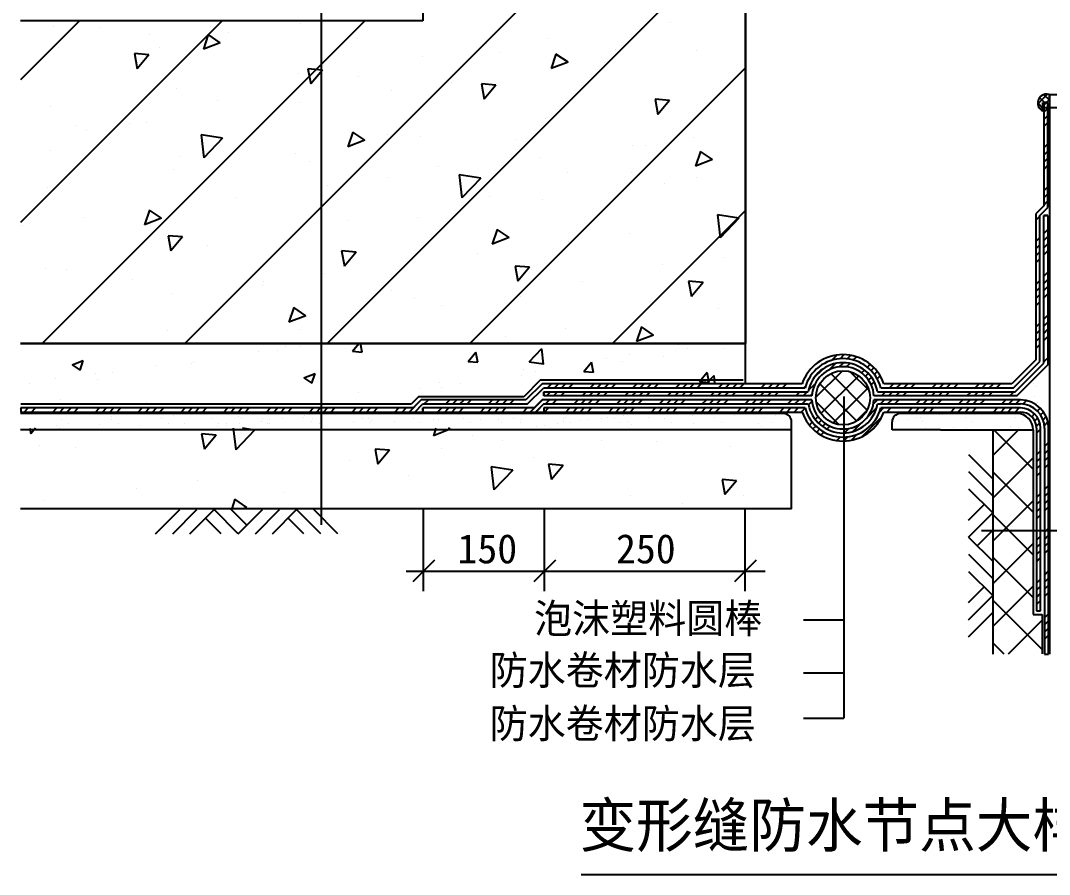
# Model space of a CAD drawing. Header units: metres. Extents: x -6662 to 47632, y 410 to 57999.
# Drawn here: x 6499 to 25636, y 30952 to 46827 of the extents above; entities that cross this region are included whole.
import ezdxf

# ---------------------------------------------------------------- set-up
doc = ezdxf.new("R2010")
doc.units = ezdxf.units.M
for name, color, linetype in [('DIM', 3, 'Continuous'), ('DRAW', 7, 'Continuous'), ('HATCH', 2, 'Continuous'), ('MEM', 4, 'Continuous'), ('PL', 1, 'Continuous'), ('TEXT', 4, 'Continuous')]:
    doc.layers.add(name, color=color, linetype=linetype)

# ---------------------------------------------------------------- blocks, each defined once
blk = doc.blocks.new('DIMTCK')
at = {"lineweight": 15}
blk.add_line((9.15, 0), (-8.19, 0), dxfattribs=at)
blk.add_lwpolyline([(-13.56, -13.4), (13.2, 13.33)])

msp = doc.modelspace()

# ---------------------------------------------------------------- linework, layer by layer
msp.add_line((16926.3, 30952.06), (31123.71, 30952.06))
at = {"layer": 'DRAW'}
for p, q in [((13980.37, 57677.72), (13980.37, 46824.07)), ((19980.37, 57677.72), (19980.37, 40824.07)), ((13980.37, 46824.07), (6499.31, 46824.07)), ((25633.83, 45449.57), (25635.37, 45213.05)), ((25635.37, 45453.15), (25635.37, 35048.79)), ((25635.37, 45453.15), (25980.37, 45453.15)), ((25508.94, 45306.62), (25508.94, 45145.47)), ((25508.94, 45213.05), (25979.9, 45213.05)), ((25530.37, 45302.79), (25529.76, 45142.87)), ((25605.37, 45302.79), (25530.37, 45302.79)), ((25605.37, 45213.05), (25605.37, 45302.79)), ((25635.37, 45213.05), (25605.37, 45213.05)), ((19980.37, 40824.07), (6499.31, 40824.07)), ((19980.37, 40074.07), (19980.37, 40824.07)), ((16166.37, 40140.01), (15860.27, 39830.34)), ((19938.77, 40140.01), (16166.37, 40140.01)), ((13898.62, 39830.34), (13763.61, 39695.48)), ((15860.27, 39830.34), (13898.62, 39830.34)), ((16230.37, 39849.07), (16230.37, 39924.07)), ((13763.61, 39695.48), (6501.66, 39695.48)), ((20689.79, 39519.07), (6499.31, 39519.07)), ((25035.37, 39519.07), (22860.19, 39519.07)), ((20839.79, 39219.07), (20839.79, 39369.07)), ((22710.19, 39219.07), (22710.19, 39369.07)), ((20839.79, 39219.07), (6499.31, 39219.07)), ((20839.79, 37749.07), (20839.79, 39219.07)), ((23610.37, 39218.33), (22710.19, 39219.07)), ((23610.37, 39218.33), (25335.37, 39218.33)), ((24585.37, 39218.33), (24585.37, 35048.79)), ((25335.37, 39218.33), (25335.37, 35787.38)), ((20839.79, 37749.07), (6499.31, 37749.07)), ((18589.79, 37749.07), (6942.21, 37749.07)), ((25335.37, 35787.38), (25500.81, 35787.38)), ((25500.81, 35787.38), (25500.81, 35053.16))]:
    msp.add_line(p, q, dxfattribs=at)
msp.add_circle((21795.51, 39812.71), 503.77, dxfattribs=at)
for centre, radius, start, end in [((25580.66, 45296.61), 161.94, 70.83, 251.68), ((20689.79, 39369.07), 150, 0, 90), ((22860.19, 39369.07), 150, 90, 180), ((25035.37, 39219.07), 300, 0, 90)]:
    msp.add_arc(centre, radius, start, end, dxfattribs=at)
at = {"layer": 'HATCH'}
for p, q in [((19980.37, 51251.16), (9553.29, 40824.07)), ((19980.37, 48599.51), (12204.94, 40824.07)), ((10249.99, 46824.07), (6499.31, 43073.4)), ((7598.34, 46824.07), (6499.31, 45725.05)), ((12901.64, 46824.07), (6901.64, 40824.07)), ((7118.02, 46718.25), (7118.02, 46718.25)), ((7959.45, 46697.57), (7959.45, 46697.57)), ((10029.96, 46707.78), (10029.96, 46707.78)), ((11712.61, 46774.03), (11712.61, 46774.03)), ((18594.21, 46788.03), (18594.21, 46788.03)), ((8903.43, 46559.47), (8903.43, 46559.47)), ((9990.75, 46565.3), (9899.5, 46293.37)), ((10214.59, 46414.35), (9990.75, 46565.33)), ((10361.65, 46596.08), (10361.65, 46596.08)), ((18039.55, 46686.92), (18039.55, 46686.92)), ((7199.13, 46335.09), (7199.13, 46335.09)), ((9088.27, 46323.55), (9088.27, 46323.55)), ((10214.59, 46414.35), (9899.5, 46293.4)), ((12763.85, 46494.58), (12763.85, 46494.58)), ((15166.05, 46393.08), (15166.05, 46393.08)), ((16321.23, 46499.94), (16321.23, 46499.94)), ((8886.58, 46189.16), (8617.61, 46212.7)), ((8617.61, 46212.67), (8669.64, 45930.6)), ((8886.58, 46189.16), (8669.64, 45930.62)), ((13983.99, 46162.55), (13983.99, 46162.55)), ((15415.22, 46236.45), (15415.22, 46236.45)), ((16457.83, 46204.9), (16366.59, 45932.97)), ((16681.67, 46053.95), (16457.83, 46204.93)), ((17568.25, 46291.58), (17568.25, 46291.58)), ((19065.21, 46278.29), (19065.21, 46278.29)), ((19970.45, 46190.09), (19970.45, 46190.09)), ((12114.25, 45906.78), (11845.28, 45930.31)), ((11845.28, 45930.28), (11897.31, 45648.21)), ((19980.37, 45947.86), (14856.59, 40824.07)), ((16681.67, 46053.95), (16366.59, 45933)), ((17360.92, 46053.92), (17360.92, 46053.92)), ((11673.53, 45845.7), (11673.53, 45845.7)), ((12114.25, 45906.78), (11897.31, 45648.24)), ((12790.88, 45785.98), (12790.88, 45785.98)), ((9400.55, 45557.62), (9400.55, 45557.62)), ((14518.94, 45679.77), (14518.94, 45679.77)), ((15341.92, 45624.39), (15072.95, 45647.93)), ((15072.95, 45647.9), (15124.98, 45365.82)), ((15341.92, 45624.39), (15124.98, 45365.85)), ((13392.41, 45531.45), (13392.41, 45531.45)), ((18569.6, 45342.01), (18300.62, 45365.54)), ((18300.62, 45365.51), (18352.65, 45083.44)), ((25420, 45276.26), (25601, 45457.27)), ((25543.58, 45302.79), (25451.75, 45394.62)), ((25634.52, 45344.43), (25528.9, 45450.05)), ((25579.11, 45302.79), (25634.43, 45358.11)), ((7063.31, 45220.22), (7063.31, 45220.22)), ((10166.54, 45335.5), (10166.54, 45335.5)), ((11688.12, 45307.08), (11688.12, 45307.08)), ((18569.6, 45342.01), (18352.65, 45083.47)), ((18539.49, 45290), (18539.49, 45290)), ((25508.94, 45204.85), (25418.72, 45295.06)), ((25462.35, 45186.03), (25530.18, 45253.86)), ((25530.37, 45254.05), (25579.11, 45302.79)), ((25530.37, 45121.47), (25605.37, 45196.47)), ((25633.32, 45213.05), (25605.37, 45240.99)), ((25621.95, 45213.05), (25635.29, 45226.38)), ((16266.51, 45001.92), (16266.51, 45001.92)), ((25530.37, 44988.89), (25605.37, 45063.89)), ((7542.2, 44885.03), (7542.2, 44885.03)), ((7719.61, 44784.62), (7719.61, 44784.62)), ((8517.55, 44913.15), (8517.55, 44913.15)), ((8846.14, 44932.93), (8846.14, 44932.93)), ((10919.75, 44811.65), (10919.75, 44811.65)), ((25530.37, 44856.31), (25605.37, 44931.31)), ((10255.74, 44642.67), (9855.53, 44704.74)), ((9855.53, 44704.71), (9905.24, 44277.35)), ((10255.74, 44642.67), (9905.24, 44277.37)), ((12676.83, 44753.52), (12585.58, 44481.58)), ((12900.67, 44602.56), (12585.59, 44481.61)), ((12900.67, 44602.56), (12676.83, 44753.54)), ((13321.95, 44710.15), (13321.95, 44710.15)), ((13929.27, 44664.53), (13929.27, 44664.53)), ((15724.16, 44608.66), (15724.16, 44608.66)), ((19007.93, 44651.75), (19007.93, 44651.75)), ((7064.17, 44410.18), (7064.17, 44410.18)), ((17881.4, 44503.44), (17881.4, 44503.44)), ((18126.36, 44507.16), (18126.36, 44507.16)), ((25530.37, 44458.56), (25605.37, 44533.56)), ((25530.37, 44325.97), (25605.37, 44400.97)), ((9466.37, 44308.69), (9466.37, 44308.69)), ((11618.81, 44347.68), (11618.81, 44347.68)), ((11868.57, 44207.19), (11868.57, 44207.19)), ((16177.11, 44279.07), (16177.11, 44279.07)), ((19143.91, 44393.12), (19052.67, 44121.18)), ((19367.75, 44242.17), (19052.67, 44121.22)), ((19367.75, 44242.17), (19143.91, 44393.15)), ((25530.37, 44193.39), (25605.37, 44268.39)), ((9345.83, 44059.6), (9345.83, 44059.6)), ((14270.77, 44105.69), (14270.77, 44105.69)), ((25530.37, 44060.81), (25605.37, 44135.81)), ((13335.13, 43904.91), (13335.13, 43904.91)), ((15058.33, 43897.83), (14658.11, 43959.9)), ((14658.11, 43959.88), (14707.83, 43532.51)), ((15058.33, 43897.83), (14707.83, 43532.54)), ((16672.97, 44004.19), (16672.97, 44004.19)), ((17853.76, 44001.93), (17853.76, 44001.93)), ((19075.17, 43902.7), (19075.17, 43902.7)), ((7008.59, 43722.2), (7008.59, 43722.2)), ((12208.6, 43756.6), (12208.6, 43756.6)), ((18484.77, 43791.98), (18484.77, 43791.98)), ((25530.37, 43663.06), (25605.37, 43738.06)), ((10504.31, 43532.23), (10504.31, 43532.23)), ((15229.42, 43551.46), (15229.42, 43551.46)), ((16211.79, 43503.9), (16211.79, 43503.9)), ((25530.37, 43530.48), (25605.37, 43605.48)), ((25530.37, 43397.9), (25605.37, 43472.9)), ((8895.83, 43302.13), (8804.58, 43030.2)), ((9119.67, 43151.17), (8895.83, 43302.15)), ((19980.37, 43296.21), (17508.24, 40824.07)), ((7662.33, 43158.07), (7662.33, 43158.07)), ((9119.67, 43151.17), (8804.58, 43030.22)), ((12605.08, 43100.99), (12605.08, 43100.99)), ((13874.55, 43166.5), (13874.55, 43166.5)), ((19860.91, 43152.99), (19460.7, 43215.06)), ((19460.7, 43215.04), (19510.41, 42787.67)), ((19860.91, 43152.99), (19510.41, 42787.7)), ((25380.37, 43115.31), (25455.37, 43190.31)), ((6535.8, 43009.76), (6535.8, 43009.76)), ((15362.91, 42941.73), (15271.67, 42669.8)), ((15586.75, 42790.78), (15362.91, 42941.76)), ((17824.12, 42876.9), (17824.12, 42876.9)), ((25530.37, 42867.57), (25605.37, 42942.57)), ((9510.96, 42804.3), (9241.99, 42827.83)), ((9241.99, 42827.81), (9294.02, 42545.73)), ((9510.96, 42804.3), (9294.02, 42545.76)), ((11564.09, 42849.66), (11564.09, 42849.66)), ((15586.75, 42790.78), (15271.67, 42669.83)), ((16697.59, 42728.59), (16697.59, 42728.59)), ((25380.37, 42717.57), (25455.37, 42792.57)), ((25530.37, 42734.98), (25605.37, 42809.98)), ((25530.37, 42602.4), (25605.37, 42677.4)), ((9291.11, 42561.57), (9291.11, 42561.57)), ((9980.75, 42650.52), (9980.75, 42650.52)), ((12738.63, 42521.91), (12469.66, 42545.45)), ((12469.66, 42545.42), (12521.69, 42263.35)), ((12738.63, 42521.91), (12521.69, 42263.37)), ((14993.29, 42504.21), (14993.29, 42504.21)), ((25380.37, 42584.98), (25455.37, 42659.98)), ((25380.37, 42452.4), (25455.37, 42527.4)), ((25530.37, 42469.82), (25605.37, 42544.82)), ((18430.05, 42293.96), (18430.05, 42293.96)), ((19572.35, 42427.13), (19572.35, 42427.13)), ((25380.37, 42319.82), (25455.37, 42394.82)), ((6953.87, 42224.18), (6953.87, 42224.18)), ((7356.41, 42200.04), (7356.41, 42200.04)), ((12151.32, 42130.06), (12151.32, 42130.06)), ((15966.31, 42239.53), (15697.33, 42263.06)), ((15697.33, 42263.03), (15749.36, 41980.96)), ((15966.31, 42239.53), (15749.36, 41980.99)), ((25530.37, 42072.07), (25605.37, 42147.07)), ((8590.06, 42009.21), (8590.06, 42009.21)), ((11024.79, 41981.75), (11024.79, 41981.75)), ((16157.07, 42005.88), (16157.07, 42005.88)), ((16948.02, 41976.66), (16948.02, 41976.66)), ((19193.98, 41957.15), (18925, 41980.68)), ((18925, 41980.64), (18977.03, 41698.57)), ((19193.98, 41957.15), (18977.04, 41698.61)), ((25380.37, 41922.07), (25455.37, 41997.07)), ((25530.37, 41939.49), (25605.37, 42014.49)), ((9320.49, 41757.38), (9320.49, 41757.38)), ((10992.26, 41907.71), (10992.26, 41907.71)), ((13394.46, 41806.21), (13394.46, 41806.21)), ((25380.37, 41789.49), (25455.37, 41864.49)), ((25380.37, 41656.91), (25455.37, 41731.91)), ((25530.37, 41806.91), (25605.37, 41881.91)), ((25530.37, 41674.32), (25605.37, 41749.32)), ((13819.83, 41668.48), (13819.83, 41668.48)), ((15796.66, 41704.72), (15796.66, 41704.72)), ((18198.87, 41603.22), (18198.87, 41603.22)), ((25380.37, 41524.32), (25455.37, 41599.32)), ((11581.91, 41490.34), (11490.66, 41218.41)), ((11805.75, 41339.39), (11490.67, 41218.44)), ((11509.37, 41351.63), (11509.37, 41351.63)), ((11805.75, 41339.39), (11581.91, 41490.37)), ((14323.68, 41526.19), (14323.68, 41526.19)), ((19482.28, 41476.2), (19482.28, 41476.2)), ((25530.37, 41276.58), (25605.37, 41351.58)), ((25380.37, 41126.58), (25455.37, 41201.58)), ((25530.37, 41143.99), (25605.37, 41218.99)), ((9236.39, 41063.55), (9236.39, 41063.55)), ((11699.34, 41075.72), (11699.34, 41075.72)), ((15513.78, 40953.74), (15513.78, 40953.74)), ((16640.3, 41102.05), (16640.3, 41102.05)), ((18048.99, 41129.94), (17957.75, 40858.01)), ((18272.83, 40978.99), (17957.75, 40858.04)), ((18026.28, 40988.61), (18026.28, 40988.61)), ((18272.83, 40978.99), (18048.99, 41129.97)), ((25380.37, 40993.99), (25455.37, 41068.99)), ((25530.37, 41011.41), (25605.37, 41086.41)), ((25530.37, 40878.83), (25605.37, 40953.83)), ((7217.35, 40817.15), (7217.35, 40817.15)), ((11680.16, 40765.37), (11680.16, 40765.37)), ((12671.38, 40679.42), (12792.76, 40824.07)), ((12850.53, 40663.39), (12820.89, 40824.07)), ((18731.43, 40824.07), (18749, 40812.22)), ((18748.83, 40811.87), (18752.92, 40824.07)), ((25380.37, 40861.41), (25455.37, 40936.41)), ((25380.37, 40728.83), (25455.37, 40803.83)), ((10929.14, 40666.49), (10929.14, 40666.49)), ((11276.34, 40700.81), (11276.34, 40700.81)), ((11435.31, 40759.08), (11435.31, 40759.08)), ((12671.38, 40679.42), (12850.7, 40663.74)), ((14823.16, 40491.17), (14967.79, 40663.53)), ((15002.31, 40475.13), (14967.62, 40663.18)), ((15962.26, 40483.4), (16195.93, 40726.93)), ((16228.89, 40441.76), (16195.75, 40726.67)), ((17829.72, 40610.16), (17829.72, 40610.16)), ((18454.69, 40577.92), (18454.69, 40577.92)), ((18909.28, 40733.63), (18909.28, 40733.63)), ((19590.88, 40727.5), (19590.88, 40727.5)), ((21581.02, 40509.21), (21679.95, 40608.13)), ((21744.07, 40539.67), (21820.49, 40616.1)), ((21874.2, 40537.22), (21940.31, 40603.33)), ((21985.77, 40516.21), (22046.01, 40576.45)), ((7456.33, 40425.81), (7666.38, 40506.44)), ((7456.33, 40425.81), (7605.56, 40325.15)), ((7605.38, 40324.81), (7666.21, 40506.1)), ((9034.49, 40417.06), (9034.49, 40417.06)), ((9685.76, 40458.77), (9685.76, 40458.77)), ((9718.18, 40475.88), (9718.18, 40475.88)), ((14823.16, 40491.17), (15002.48, 40475.48)), ((15962.26, 40483.4), (16229.08, 40442.02)), ((16974.94, 40302.91), (17119.57, 40475.27)), ((17154.09, 40286.87), (17119.4, 40474.92)), ((17393.96, 40541.58), (17393.96, 40541.58)), ((17703.67, 40479.04), (17703.67, 40479.04)), ((21532.85, 40328.45), (21655.78, 40451.38)), ((21724.04, 40387.05), (21803.42, 40466.44)), ((21857.7, 40388.13), (21923.41, 40453.85)), ((22249.84, 40382.53), (22303.18, 40435.87)), ((25030.94, 39849.07), (25605.37, 40423.5)), ((25530.37, 40481.08), (25605.37, 40556.08)), ((7898.29, 40267.47), (7898.29, 40267.47)), ((8202.86, 40283.83), (8202.86, 40283.83)), ((11767.72, 40185.55), (11977.77, 40266.18)), ((11916.77, 40084.54), (11977.6, 40265.83)), ((15809.01, 40229.61), (15809.01, 40229.61)), ((15853.65, 40330.35), (15853.65, 40330.35)), ((16080.16, 40309.85), (16080.16, 40309.85)), ((16974.94, 40302.91), (17154.26, 40287.22)), ((19126.73, 40114.66), (19271.35, 40287.02)), ((19247.68, 40074.07), (19397.65, 40230.37)), ((19305.87, 40098.61), (19271.18, 40286.66)), ((19415.63, 40074.07), (19397.47, 40230.11)), ((21261.03, 40189.22), (21419, 40347.19)), ((21291.83, 39822.26), (21785.96, 40316.39)), ((21386.26, 39518.94), (22089.28, 40221.96)), ((22245.17, 39585.58), (21568.38, 40262.38)), ((22280.88, 39947.62), (21930.42, 40298.08)), ((22142.93, 40275.61), (22196.43, 40329.12)), ((22213.22, 40213.33), (22266.26, 40266.37)), ((22272.7, 40140.22), (22326.54, 40194.06)), ((22319.31, 40319.41), (22372.35, 40372.45)), ((22380.2, 40247.73), (22433.75, 40301.28)), ((22432.26, 40167.2), (22487.19, 40222.13)), ((6662.55, 40072.59), (6662.55, 40072.59)), ((7147.27, 40168.6), (7147.27, 40168.6)), ((7936.2, 40158.45), (7936.2, 40158.45)), ((11767.72, 40185.55), (11916.94, 40084.89)), ((14295.49, 40105.42), (14295.49, 40105.42)), ((14330.6, 40009.53), (14330.6, 40009.53)), ((14672.82, 40080.02), (14672.82, 40080.02)), ((16297.92, 39999.07), (16372.92, 40074.07)), ((16430.5, 39999.07), (16505.5, 40074.07)), ((16563.08, 39999.07), (16638.08, 40074.07)), ((16695.66, 39999.07), (16770.66, 40074.07)), ((17093.41, 39999.07), (17168.41, 40074.07)), ((17225.99, 39999.07), (17300.99, 40074.07)), ((17358.58, 39999.07), (17433.58, 40074.07)), ((17491.16, 39999.07), (17566.16, 40074.07)), ((17888.91, 39999.07), (17963.91, 40074.07)), ((18021.49, 39999.07), (18096.49, 40074.07)), ((18154.07, 39999.07), (18229.07, 40074.07)), ((18286.65, 39999.07), (18361.65, 40074.07)), ((18684.4, 39999.07), (18759.4, 40074.07)), ((18816.98, 39999.07), (18891.98, 40074.07)), ((18949.57, 39999.07), (19024.57, 40074.07)), ((19082.15, 39999.07), (19157.15, 40074.07)), ((19126.73, 40114.66), (19306.04, 40098.97)), ((19479.9, 39999.07), (19554.9, 40074.07)), ((19612.48, 39999.07), (19687.48, 40074.07)), ((19745.06, 39999.07), (19820.06, 40074.07)), ((19877.64, 39999.07), (19952.64, 40074.07)), ((20275.39, 39999.07), (20350.39, 40074.07)), ((20407.97, 39999.07), (20482.97, 40074.07)), ((20540.56, 39999.07), (20615.56, 40074.07)), ((20673.14, 39999.07), (20748.14, 40074.07)), ((21070.89, 39999.07), (21099.01, 40027.2)), ((21156.84, 39952.44), (21279.76, 40075.37)), ((22053.18, 39379.83), (21362.62, 40070.39)), ((21609.57, 39344.51), (22263.71, 39998.65)), ((22320.79, 40055.73), (22376.86, 40111.8)), ((22661.88, 39999.07), (22736.88, 40074.07)), ((22794.46, 39999.07), (22869.46, 40074.07)), ((22927.04, 39999.07), (23002.04, 40074.07)), ((23059.62, 39999.07), (23134.62, 40074.07)), ((23457.37, 39999.07), (23532.37, 40074.07)), ((23589.95, 39999.07), (23664.95, 40074.07)), ((23722.54, 39999.07), (23797.54, 40074.07)), ((23855.12, 39999.07), (23930.12, 40074.07)), ((24252.87, 39999.07), (24327.87, 40074.07)), ((24385.45, 39999.07), (24460.45, 40074.07)), ((24518.03, 39999.07), (24593.03, 40074.07)), ((24650.61, 39999.07), (24725.61, 40074.07)), ((25346.54, 40080.19), (25346.54, 40080.19)), ((25401.84, 40029.52), (25401.84, 40029.52)), ((12780.17, 39913.36), (12780.17, 39913.36)), ((13921.8, 39981.15), (13921.8, 39981.15)), ((16280.5, 39849.07), (16355.5, 39924.07)), ((16413.08, 39849.07), (16488.08, 39924.07)), ((16545.66, 39849.07), (16620.66, 39924.07)), ((16943.41, 39849.07), (17018.41, 39924.07)), ((17075.99, 39849.07), (17150.99, 39924.07)), ((17208.58, 39849.07), (17283.58, 39924.07)), ((17341.16, 39849.07), (17416.16, 39924.07)), ((17738.91, 39849.07), (17813.91, 39924.07)), ((17871.49, 39849.07), (17946.49, 39924.07)), ((18004.07, 39849.07), (18079.07, 39924.07)), ((18136.65, 39849.07), (18211.65, 39924.07)), ((18534.4, 39849.07), (18609.4, 39924.07)), ((18666.98, 39849.07), (18741.98, 39924.07)), ((18799.57, 39849.07), (18874.57, 39924.07)), ((18932.15, 39849.07), (19007.15, 39924.07)), ((19329.9, 39849.07), (19404.9, 39924.07)), ((19462.48, 39849.07), (19537.48, 39924.07)), ((19595.06, 39849.07), (19670.06, 39924.07)), ((19727.64, 39849.07), (19802.64, 39924.07)), ((20125.39, 39849.07), (20200.39, 39924.07)), ((20257.97, 39849.07), (20332.97, 39924.07)), ((20390.56, 39849.07), (20465.56, 39924.07)), ((20523.14, 39849.07), (20598.14, 39924.07)), ((20920.89, 39849.07), (20995.89, 39924.07)), ((21053.47, 39849.07), (21128.47, 39924.07)), ((21186.05, 39849.07), (21221.16, 39884.18)), ((22511.88, 39849.07), (22586.88, 39924.07)), ((22644.46, 39849.07), (22719.46, 39924.07)), ((22777.04, 39849.07), (22852.04, 39924.07)), ((22909.62, 39849.07), (22984.62, 39924.07)), ((23307.37, 39849.07), (23382.37, 39924.07)), ((23439.95, 39849.07), (23514.95, 39924.07)), ((23572.54, 39849.07), (23647.54, 39924.07)), ((23705.12, 39849.07), (23780.12, 39924.07)), ((24102.87, 39849.07), (24177.87, 39924.07)), ((24235.45, 39849.07), (24310.45, 39924.07)), ((24368.03, 39849.07), (24443.03, 39924.07)), ((24500.61, 39849.07), (24575.61, 39924.07)), ((24898.36, 39849.07), (24973.36, 39924.07)), ((25350.71, 39829.39), (25350.71, 39829.39)), ((6502.23, 39616.74), (6509.56, 39624.07)), ((6567.14, 39549.07), (6642.14, 39624.07)), ((6699.72, 39549.07), (6774.72, 39624.07)), ((7097.47, 39549.07), (7172.47, 39624.07)), ((7230.05, 39549.07), (7305.05, 39624.07)), ((7246.35, 39788.69), (7246.35, 39788.69)), ((7362.63, 39549.07), (7437.63, 39624.07)), ((7495.22, 39549.07), (7570.22, 39624.07)), ((7892.96, 39549.07), (7967.96, 39624.07)), ((8025.55, 39549.07), (8100.55, 39624.07)), ((8158.13, 39549.07), (8233.13, 39624.07)), ((8290.71, 39549.07), (8365.71, 39624.07)), ((8688.46, 39549.07), (8763.46, 39624.07)), ((8821.04, 39549.07), (8896.04, 39624.07)), ((8847.82, 39721.02), (8847.82, 39721.02)), ((8953.62, 39549.07), (9028.62, 39624.07)), ((9086.21, 39549.07), (9161.21, 39624.07)), ((9483.95, 39549.07), (9558.95, 39624.07)), ((9616.54, 39549.07), (9691.54, 39624.07)), ((9749.12, 39549.07), (9824.12, 39624.07)), ((9881.7, 39549.07), (9956.7, 39624.07)), ((10279.45, 39549.07), (10354.45, 39624.07)), ((10412.03, 39549.07), (10487.03, 39624.07)), ((10449.28, 39653.36), (10449.28, 39653.36)), ((10544.61, 39549.07), (10619.61, 39624.07)), ((10677.2, 39549.07), (10752.2, 39624.07)), ((11074.94, 39549.07), (11149.94, 39624.07)), ((11207.53, 39549.07), (11282.53, 39624.07)), ((11239.86, 39702.13), (11239.86, 39702.13)), ((11340.11, 39549.07), (11415.11, 39624.07)), ((11472.69, 39549.07), (11547.69, 39624.07)), ((11870.44, 39549.07), (11945.44, 39624.07)), ((12003.02, 39549.07), (12078.02, 39624.07)), ((12135.6, 39549.07), (12210.6, 39624.07)), ((12268.19, 39549.07), (12343.19, 39624.07)), ((12665.93, 39549.07), (12740.93, 39624.07)), ((12798.52, 39549.07), (12873.52, 39624.07)), ((12931.1, 39549.07), (13006.1, 39624.07)), ((13063.68, 39549.07), (13138.68, 39624.07)), ((13461.43, 39549.07), (13536.43, 39624.07)), ((13594.01, 39549.07), (13669.01, 39624.07)), ((13726.6, 39549.07), (13951.6, 39774.07)), ((14009.18, 39699.07), (14084.18, 39774.07)), ((14256.93, 39549.07), (14331.93, 39624.07)), ((14389.51, 39549.07), (14464.51, 39624.07)), ((14406.93, 39699.07), (14481.93, 39774.07)), ((14522.09, 39549.07), (14597.09, 39624.07)), ((14539.51, 39699.07), (14614.51, 39774.07)), ((14654.67, 39549.07), (14729.67, 39624.07)), ((14672.09, 39699.07), (14747.09, 39774.07)), ((14804.67, 39699.07), (14879.67, 39774.07)), ((15052.42, 39549.07), (15127.42, 39624.07)), ((15185, 39549.07), (15260, 39624.07)), ((15202.42, 39699.07), (15277.42, 39774.07)), ((15317.59, 39549.07), (15392.59, 39624.07)), ((15335, 39699.07), (15410, 39774.07)), ((15450.17, 39549.07), (15525.17, 39624.07)), ((15467.59, 39699.07), (15542.59, 39774.07)), ((15600.17, 39699.07), (15675.17, 39774.07)), ((15847.92, 39549.07), (15922.92, 39624.07)), ((15980.5, 39549.07), (16205.5, 39774.07)), ((16245.66, 39549.07), (16320.66, 39624.07)), ((16263.08, 39699.07), (16338.08, 39774.07)), ((16395.66, 39699.07), (16470.66, 39774.07)), ((16643.41, 39549.07), (16718.41, 39624.07)), ((16775.99, 39549.07), (16850.99, 39624.07)), ((16793.41, 39699.07), (16868.41, 39774.07)), ((16908.58, 39549.07), (16983.58, 39624.07)), ((16925.99, 39699.07), (17000.99, 39774.07)), ((17041.16, 39549.07), (17116.16, 39624.07)), ((17058.58, 39699.07), (17133.58, 39774.07)), ((17191.16, 39699.07), (17266.16, 39774.07)), ((17438.91, 39549.07), (17513.91, 39624.07)), ((17571.49, 39549.07), (17646.49, 39624.07)), ((17588.91, 39699.07), (17663.91, 39774.07)), ((17704.07, 39549.07), (17779.07, 39624.07)), ((17721.49, 39699.07), (17796.49, 39774.07)), ((17836.65, 39549.07), (17911.65, 39624.07)), ((17854.07, 39699.07), (17929.07, 39774.07)), ((17986.65, 39699.07), (18061.65, 39774.07)), ((18234.4, 39549.07), (18309.4, 39624.07)), ((18366.98, 39549.07), (18441.98, 39624.07)), ((18384.4, 39699.07), (18459.4, 39774.07)), ((18499.57, 39549.07), (18574.57, 39624.07)), ((18516.98, 39699.07), (18591.98, 39774.07)), ((18632.15, 39549.07), (18707.15, 39624.07)), ((18649.57, 39699.07), (18724.57, 39774.07)), ((18782.15, 39699.07), (18857.15, 39774.07)), ((19029.9, 39549.07), (19104.9, 39624.07)), ((19162.48, 39549.07), (19237.48, 39624.07)), ((19179.9, 39699.07), (19254.9, 39774.07)), ((19295.06, 39549.07), (19370.06, 39624.07)), ((19312.48, 39699.07), (19387.48, 39774.07)), ((19427.64, 39549.07), (19502.64, 39624.07)), ((19445.06, 39699.07), (19520.06, 39774.07)), ((19577.64, 39699.07), (19652.64, 39774.07)), ((19825.39, 39549.07), (19900.39, 39624.07)), ((19957.97, 39549.07), (20032.97, 39624.07)), ((19975.39, 39699.07), (20050.39, 39774.07)), ((20090.56, 39549.07), (20165.56, 39624.07)), ((20107.97, 39699.07), (20182.97, 39774.07)), ((20223.14, 39549.07), (20298.14, 39624.07)), ((20240.56, 39699.07), (20315.56, 39774.07)), ((20373.14, 39699.07), (20448.14, 39774.07)), ((20620.89, 39549.07), (20695.89, 39624.07)), ((20753.47, 39549.07), (20828.47, 39624.07)), ((20770.89, 39699.07), (20845.89, 39774.07)), ((20886.05, 39549.07), (20961.05, 39624.07)), ((20903.47, 39699.07), (20978.47, 39774.07)), ((21018.63, 39549.07), (21092.01, 39622.45)), ((21036.05, 39699.07), (21111.05, 39774.07)), ((21154.37, 39684.81), (21220.09, 39750.52)), ((21720.74, 39314.52), (21297.31, 39737.95)), ((22250.92, 39455.53), (22422.33, 39626.94)), ((22363.3, 39700.49), (22436.88, 39774.07)), ((22473.56, 39545.59), (22552.04, 39624.07)), ((22494.46, 39699.07), (22569.46, 39774.07)), ((22609.62, 39549.07), (22684.62, 39624.07)), ((22627.04, 39699.07), (22702.04, 39774.07)), ((22759.62, 39699.07), (22834.62, 39774.07)), ((23007.37, 39549.07), (23082.37, 39624.07)), ((23139.95, 39549.07), (23214.95, 39624.07)), ((23157.37, 39699.07), (23232.37, 39774.07)), ((23272.54, 39549.07), (23347.54, 39624.07)), ((23289.95, 39699.07), (23364.95, 39774.07)), ((23405.12, 39549.07), (23480.12, 39624.07)), ((23422.54, 39699.07), (23497.54, 39774.07)), ((23555.12, 39699.07), (23630.12, 39774.07)), ((23802.87, 39549.07), (23877.87, 39624.07)), ((23935.45, 39549.07), (24010.45, 39624.07)), ((23952.87, 39699.07), (24027.87, 39774.07)), ((24068.03, 39549.07), (24143.03, 39624.07)), ((24085.45, 39699.07), (24160.45, 39774.07)), ((24200.61, 39549.07), (24275.61, 39624.07)), ((24218.03, 39699.07), (24293.03, 39774.07)), ((24350.61, 39699.07), (24425.61, 39774.07)), ((24598.36, 39549.07), (24673.36, 39624.07)), ((24730.94, 39549.07), (24805.94, 39624.07)), ((24748.36, 39699.07), (24823.36, 39774.07)), ((24863.53, 39549.07), (24938.53, 39624.07)), ((24880.94, 39699.07), (24955.94, 39774.07)), ((24996.11, 39549.07), (25071.11, 39624.07)), ((25013.53, 39699.07), (25088.53, 39774.07)), ((25143.53, 39696.49), (25208.73, 39761.69)), ((25410.78, 39728.4), (25410.78, 39728.4)), ((25412.81, 39568.03), (25465.85, 39621.06)), ((8129.63, 39511.3), (8129.63, 39511.3)), ((8184.93, 39460.63), (8184.93, 39460.63)), ((9347.76, 39484.78), (9347.76, 39484.78)), ((10548.2, 39474.47), (10548.2, 39474.47)), ((10603.5, 39423.8), (10603.5, 39423.8)), ((10997.42, 39423.43), (10997.42, 39423.43)), ((11373.44, 39433.84), (11373.44, 39433.84)), ((11766.33, 39447.94), (11766.33, 39447.94)), ((11780.92, 39487.49), (11780.92, 39487.49)), ((11931.66, 39425.12), (11931.66, 39425.12)), ((11937.07, 39508.04), (11937.07, 39508.04)), ((12865.91, 39426.82), (12865.91, 39426.82)), ((12966.76, 39437.63), (12966.76, 39437.63)), ((13800.15, 39428.52), (13800.15, 39428.52)), ((13830.23, 39549.07), (13980.37, 39549.07)), ((14734.39, 39430.22), (14734.39, 39430.22)), ((15668.63, 39431.91), (15668.63, 39431.91)), ((16079.99, 39549.07), (16230.37, 39549.07)), ((16602.88, 39433.61), (16602.88, 39433.61)), ((16628.36, 39440.97), (16628.36, 39440.97)), ((17302.76, 39437.7), (17302.76, 39437.7)), ((17413.64, 39450.99), (17413.64, 39450.99)), ((17537.12, 39435.31), (17537.12, 39435.31)), ((17710.24, 39491.35), (17710.24, 39491.35)), ((17866.39, 39511.91), (17866.39, 39511.91)), ((18181.06, 39447.31), (18181.06, 39447.31)), ((18471.36, 39437.01), (18471.36, 39437.01)), ((18991.33, 39476.5), (18991.33, 39476.5)), ((19405.6, 39438.71), (19405.6, 39438.71)), ((19776.61, 39486.52), (19776.61, 39486.52)), ((20339.85, 39440.4), (20339.85, 39440.4)), ((20544.04, 39482.84), (20544.04, 39482.84)), ((21279.1, 39411.79), (21332.61, 39465.29)), ((22029.26, 39366.45), (22241.77, 39578.96)), ((22153.74, 39093.18), (22515.04, 39454.48)), ((22907.01, 39518.36), (22907.01, 39518.36)), ((23142.57, 39445.5), (23142.57, 39445.5)), ((23232.08, 39441.57), (23232.08, 39441.57)), ((23598.16, 39502.91), (23598.16, 39502.91)), ((23639.56, 39495.22), (23639.56, 39495.22)), ((23795.72, 39515.77), (23795.72, 39515.77)), ((24076.82, 39447.19), (24076.82, 39447.19)), ((25011.06, 39448.89), (25011.06, 39448.89)), ((25306.75, 39461.96), (25359.78, 39514.99)), ((25362.66, 39385.29), (25417.85, 39440.48)), ((25472.28, 39494.91), (25526.31, 39548.94)), ((25516.8, 39406.85), (25574.23, 39464.28)), ((6671.21, 39249.07), (6690.73, 39143.26)), ((6779.5, 39249.07), (6690.73, 39143.28)), ((7176.47, 39298.86), (7176.47, 39298.86)), ((7227.8, 39248), (7227.8, 39248)), ((7260.45, 39416.63), (7260.45, 39416.63)), ((7386.96, 39336.04), (7386.96, 39336.04)), ((7961.75, 39308.88), (7961.75, 39308.88)), ((8194.69, 39418.33), (8194.69, 39418.33)), ((8321.2, 39337.74), (8321.2, 39337.74)), ((8729.17, 39305.19), (8729.17, 39305.19)), ((9128.94, 39420.03), (9128.94, 39420.03)), ((9255.44, 39339.44), (9255.44, 39339.44)), ((9539.44, 39334.39), (9539.44, 39334.39)), ((10063.18, 39421.73), (10063.18, 39421.73)), ((10165.86, 39274.86), (10165.86, 39274.86)), ((10189.69, 39341.13), (10189.69, 39341.13)), ((10322.01, 39295.42), (10322.01, 39295.42)), ((10324.72, 39344.4), (10324.72, 39344.4)), ((10455.3, 39249.07), (10501.85, 38848.98)), ((10565.9, 39327.53), (10565.9, 39327.53)), ((10852.35, 39214.3), (10628.13, 39249.07)), ((10973.39, 39381.17), (10973.39, 39381.17)), ((11092.15, 39340.72), (11092.15, 39340.72)), ((11123.93, 39342.83), (11123.93, 39342.83)), ((11129.54, 39401.73), (11129.54, 39401.73)), ((11902.41, 39369.92), (11902.41, 39369.92)), ((12058.17, 39344.53), (12058.17, 39344.53)), ((12687.69, 39379.93), (12687.69, 39379.93)), ((12992.41, 39346.23), (12992.41, 39346.23)), ((13022.06, 39386.96), (13022.06, 39386.96)), ((13455.12, 39376.25), (13455.12, 39376.25)), ((13926.66, 39347.92), (13926.66, 39347.92)), ((14224.54, 39249.07), (14176.74, 39106.62)), ((14184.89, 39411.1), (14184.89, 39411.1)), ((14265.39, 39405.44), (14265.39, 39405.44)), ((14491.83, 39227.6), (14460, 39249.07)), ((14860.9, 39349.62), (14860.9, 39349.62)), ((15050.66, 39415.46), (15050.66, 39415.46)), ((15385.33, 39400.79), (15385.33, 39400.79)), ((15440.63, 39350.12), (15440.63, 39350.12)), ((15795.14, 39351.32), (15795.14, 39351.32)), ((15818.09, 39411.78), (15818.09, 39411.78)), ((16095.18, 39278.72), (16095.18, 39278.72)), ((16251.33, 39299.28), (16251.33, 39299.28)), ((16495.23, 39331.39), (16495.23, 39331.39)), ((16603.46, 39374.27), (16603.46, 39374.27)), ((16729.38, 39353.02), (16729.38, 39353.02)), ((16902.71, 39385.04), (16902.71, 39385.04)), ((17058.86, 39405.59), (17058.86, 39405.59)), ((17663.63, 39354.71), (17663.63, 39354.71)), ((17803.89, 39363.96), (17803.89, 39363.96)), ((17859.19, 39313.29), (17859.19, 39313.29)), ((18597.87, 39356.41), (18597.87, 39356.41)), ((19022.02, 39337.43), (19022.02, 39337.43)), ((19532.11, 39358.11), (19532.11, 39358.11)), ((20222.46, 39327.12), (20222.46, 39327.12)), ((20277.76, 39276.45), (20277.76, 39276.45)), ((20466.35, 39359.81), (20466.35, 39359.81)), ((21172.35, 39305.04), (21225.69, 39358.38)), ((21235.77, 39235.87), (21288.81, 39288.91)), ((21341.85, 39341.95), (21394.89, 39395)), ((21414.16, 39281.68), (21467.99, 39335.52)), ((21496.42, 39231.36), (21552.49, 39287.43)), ((21822.29, 39159.49), (21907.73, 39244.92)), ((21981.28, 39185.89), (22152.69, 39357.3)), ((22832.03, 39388.9), (22832.03, 39388.9)), ((22988.18, 39409.46), (22988.18, 39409.46)), ((23269.08, 39364.9), (23269.08, 39364.9)), ((23330.52, 39250.78), (23330.52, 39250.78)), ((23859.16, 39263.76), (23859.16, 39263.76)), ((24097.94, 39247.1), (24097.94, 39247.1)), ((24203.33, 39366.6), (24203.33, 39366.6)), ((24908.21, 39276.3), (24908.21, 39276.3)), ((25059.59, 39253.44), (25059.59, 39253.44)), ((25137.57, 39368.3), (25137.57, 39368.3)), ((25393.4, 39283.45), (25457.27, 39347.32)), ((25542.49, 39299.95), (25607.44, 39364.9)), ((8445.93, 39221.47), (8445.93, 39221.47)), ((9758.37, 39221.21), (9758.37, 39221.21)), ((10135.35, 39119.43), (9866.37, 39142.97)), ((9866.37, 39142.94), (9918.4, 38860.87)), ((10135.35, 39119.43), (9918.4, 38860.89)), ((10852.35, 39214.3), (10501.85, 38849)), ((12499.18, 39218.82), (12499.18, 39218.82)), ((14491.83, 39227.6), (14176.75, 39106.65)), ((14901.38, 39117.33), (14901.38, 39117.33)), ((15687.69, 39225.08), (15687.69, 39225.08)), ((21306.94, 39174.47), (21360.49, 39228.02)), ((21386.09, 39121.03), (21441.02, 39175.96)), ((21680.08, 39017.27), (21748.28, 39085.47)), ((21804.38, 39008.99), (21884.82, 39089.43)), ((21952.36, 39024.39), (22062.63, 39134.66)), ((24585.37, 38740.59), (25063.11, 39218.33)), ((25335.37, 38484.12), (24601.17, 39218.33)), ((25395.37, 39152.84), (25470.37, 39227.84)), ((6844.43, 38928.14), (6844.43, 38928.14)), ((7528.93, 38886.72), (7528.93, 38886.72)), ((13363.02, 38837.05), (13094.04, 38860.58)), ((13094.04, 38860.55), (13146.07, 38578.48)), ((14329.96, 38878.88), (14329.96, 38878.88)), ((15456.49, 39027.19), (15456.49, 39027.19)), ((17303.58, 39015.83), (17303.58, 39015.83)), ((18320.61, 38997.92), (18320.61, 38997.92)), ((19705.78, 38914.33), (19705.78, 38914.33)), ((25545.37, 38905.09), (25620.37, 38980.09)), ((13363.02, 38837.05), (13146.08, 38578.51)), ((16047.64, 38709.83), (16047.64, 38709.83)), ((24132.32, 38759.62), (24582.32, 38309.62)), ((24585.37, 37945.09), (25335.37, 38695.09)), ((25395.37, 38755.09), (25470.37, 38830.09)), ((25395.37, 38622.51), (25470.37, 38697.51)), ((25545.37, 38772.51), (25620.37, 38847.51)), ((25545.37, 38639.93), (25620.37, 38714.93)), ((12625.67, 38654.51), (12625.67, 38654.51)), ((15254.71, 38531.51), (15304.43, 38104.14)), ((15654.93, 38469.46), (15254.72, 38531.53)), ((15654.93, 38469.46), (15304.44, 38104.17)), ((16590.69, 38554.67), (16321.71, 38578.2)), ((16321.71, 38578.17), (16373.74, 38296.09)), ((16590.69, 38554.67), (16373.75, 38296.13)), ((25395.37, 38489.93), (25470.37, 38564.93)), ((25545.37, 38507.34), (25620.37, 38582.34)), ((9783.69, 38280.35), (9783.69, 38280.35)), ((13710.39, 38372.44), (13710.39, 38372.44)), ((19818.36, 38272.28), (19549.38, 38295.81)), ((19549.38, 38295.78), (19601.41, 38013.71)), ((24132.32, 38441.42), (24582.32, 37991.42)), ((25335.37, 37688.63), (24585.37, 38438.63)), ((25395.37, 38357.34), (25470.37, 38432.34)), ((8657.16, 38132.04), (8657.16, 38132.04)), ((19818.36, 38272.28), (19601.42, 38013.74)), ((24132.32, 38123.23), (24582.32, 37673.23)), ((25545.37, 38109.6), (25620.37, 38184.6)), ((6952.87, 37907.67), (6952.87, 37907.67)), ((10486.99, 37927.17), (10427.23, 37749.07)), ((10710.83, 37776.21), (10486.99, 37927.19)), ((11399.93, 38055.59), (11399.93, 38055.59)), ((17840.49, 38003.62), (17840.49, 38003.62)), ((19945.48, 37999.18), (19945.48, 37999.18)), ((24585.37, 37149.6), (25335.37, 37899.6)), ((25395.37, 37959.6), (25470.37, 38034.6)), ((25395.37, 37827.01), (25470.37, 37902.01)), ((25545.37, 37977.01), (25620.37, 38052.01)), ((25545.37, 37844.43), (25620.37, 37919.43)), ((9011.84, 37284.28), (9461.84, 37734.28)), ((9126.95, 37767.51), (9126.95, 37767.51)), ((9330.03, 37284.28), (9780.03, 37734.28)), ((9648.23, 37284.28), (10098.23, 37734.28)), ((10548.23, 37284.28), (10098.23, 37734.28)), ((10707.33, 37443.38), (10416.43, 37734.28)), ((10548.23, 37284.28), (10998.23, 37734.28)), ((10710.83, 37776.21), (10640.13, 37749.07)), ((10866.43, 37284.28), (11316.43, 37734.28)), ((11184.63, 37284.28), (11634.63, 37734.28)), ((12084.63, 37284.28), (11634.63, 37734.28)), ((12402.83, 37284.28), (11952.83, 37734.28)), ((18818.95, 37850.87), (18818.95, 37850.87)), ((24132.32, 37541.42), (24423.23, 37832.32)), ((25395.37, 37694.43), (25470.37, 37769.43)), ((25545.37, 37711.85), (25620.37, 37786.85)), ((10230.03, 37284.28), (9939.13, 37575.18)), ((11766.43, 37284.28), (11475.53, 37575.18)), ((24132.32, 37223.23), (24582.32, 37673.23)), ((25335.37, 36893.13), (24585.37, 37643.13)), ((25395.37, 37561.85), (25470.37, 37636.85)), ((24291.42, 37064.13), (24582.32, 37355.03)), ((25545.37, 37314.1), (25620.37, 37389.1)), ((24132.32, 37223.23), (24582.32, 36773.23)), ((25395.37, 37164.1), (25470.37, 37239.1)), ((25545.37, 37181.52), (25620.37, 37256.52)), ((24585.37, 36354.1), (25335.37, 37104.1)), ((25395.37, 37031.52), (25470.37, 37106.52)), ((25395.37, 36898.94), (25470.37, 36973.94)), ((25545.37, 37048.94), (25620.37, 37123.94)), ((25545.37, 36916.35), (25620.37, 36991.35)), ((24132.32, 36905.03), (24582.32, 36455.03)), ((25335.37, 36097.64), (24585.37, 36847.64)), ((25395.37, 36766.35), (25470.37, 36841.35)), ((24132.32, 36586.83), (24582.32, 36136.83)), ((25545.37, 36518.61), (25620.37, 36593.61)), ((25395.37, 36368.61), (25470.37, 36443.61)), ((25545.37, 36386.02), (25620.37, 36461.02)), ((24132.32, 36005.03), (24423.23, 36295.93)), ((24585.37, 35558.61), (25335.37, 36308.61)), ((25395.37, 36236.02), (25470.37, 36311.02)), ((25395.37, 36103.44), (25470.37, 36178.44)), ((25545.37, 36253.44), (25620.37, 36328.44)), ((25545.37, 36120.86), (25620.37, 36195.86)), ((24132.32, 35686.83), (24582.32, 36136.83)), ((25500.81, 35136.7), (24585.37, 36052.14)), ((25395.37, 35970.86), (25470.37, 36045.86)), ((24132.32, 35368.63), (24582.32, 35818.63)), ((25545.37, 35723.11), (25620.37, 35798.11)), ((24872.42, 35050.16), (25500.81, 35678.55)), ((25545.37, 35590.53), (25620.37, 35665.53)), ((25545.37, 35457.95), (25620.37, 35532.95)), ((24792.24, 35049.78), (24585.37, 35256.64)), ((25545.37, 35325.36), (25620.37, 35400.36))]:
    msp.add_line(p, q, dxfattribs=at)
at = {"layer": 'MEM'}
for p, q in [((25530.37, 45302.79), (25530.37, 43383.61)), ((25605.37, 45302.79), (25530.37, 45302.79)), ((25605.37, 43352.44), (25605.37, 45302.79)), ((25530.37, 43383.61), (25380.37, 43234.32)), ((25455.37, 43203.15), (25605.37, 43352.44)), ((25380.37, 43234.32), (25380.37, 40516.53)), ((25455.37, 40485.47), (25455.37, 43203.15)), ((25530.37, 40454.4), (25530.37, 43203.15)), ((25530.37, 43203.15), (25605.37, 43203.15)), ((25605.37, 43203.15), (25605.37, 40423.33)), ((25380.37, 40516.53), (24937.91, 40074.07)), ((24968.98, 39999.07), (25455.37, 40485.47)), ((25000.04, 39924.07), (25530.37, 40454.4)), ((25605.37, 40423.33), (25031.11, 39849.07)), ((16199.47, 40074.07), (15897.24, 39774.07)), ((15928.14, 39699.07), (16230.37, 39999.07)), ((21035.41, 40074.07), (16199.47, 40074.07)), ((16230.37, 39999.07), (21090.96, 39999.07)), ((22500.05, 39999.07), (24968.98, 39999.07)), ((24937.91, 40074.07), (22555.6, 40074.07)), ((16230.37, 39924.07), (21151.29, 39924.07)), ((16230.37, 39924.07), (16230.37, 39849.07)), ((21217.88, 39849.07), (16230.37, 39849.07)), ((25031.11, 39849.07), (22373.14, 39849.07)), ((22439.73, 39924.07), (25000.04, 39924.07)), ((13799.19, 39624.07), (6502.23, 39624.07)), ((6502.23, 39624.07), (6502.23, 39549.07)), ((13949.33, 39774.07), (13799.19, 39624.07)), ((13830.23, 39549.07), (13980.37, 39699.07)), ((15897.24, 39774.07), (13949.33, 39774.07)), ((13980.37, 39699.07), (15928.14, 39699.07)), ((16051, 39624.07), (13980.37, 39624.07)), ((13980.37, 39624.07), (13980.37, 39549.07)), ((16199.01, 39774.07), (16051, 39624.07)), ((16079.99, 39549.07), (16230.37, 39699.07)), ((21218.03, 39774.07), (16199.01, 39774.07)), ((16230.37, 39699.07), (21151.69, 39699.07)), ((21091.57, 39624.07), (16230.37, 39624.07)), ((16230.37, 39624.07), (16230.37, 39549.07)), ((25095.37, 39774.07), (22372.99, 39774.07)), ((22439.33, 39699.07), (25095.37, 39699.07)), ((25095.37, 39624.07), (22499.44, 39624.07)), ((6502.23, 39549.07), (13830.23, 39549.07)), ((13980.37, 39549.07), (16079.99, 39549.07)), ((16230.37, 39549.07), (21036.2, 39549.07)), ((22554.81, 39549.07), (25095.37, 39549.07)), ((25395.37, 39249.07), (25395.37, 35853.94)), ((25470.37, 35853.94), (25470.37, 39249.07)), ((25545.37, 39249.07), (25545.37, 35048.84)), ((25620.37, 35049.59), (25620.37, 39249.07)), ((25335.37, 39218.33), (25335.37, 39219.07)), ((25395.37, 35853.94), (25470.37, 35853.94)), ((25545.37, 35048.84), (25620.37, 35049.59))]:
    msp.add_line(p, q, dxfattribs=at)
for centre, radius, start, end in [((21795.51, 39812.71), 803.77, 18.98, 161.02), ((21795.51, 39812.71), 728.77, 14.82, 165.18), ((21795.51, 39812.71), 653.77, 9.81, 170.19), ((21795.51, 39812.71), 578.77, 3.6, 176.4), ((21795.51, 39812.71), 728.77, 195, 345), ((21795.51, 39812.71), 653.77, 190.01, 349.99), ((21795.51, 39812.71), 578.77, 183.83, 356.17), ((21795.51, 39812.71), 578.77, 183.83, 356.17), ((25095.37, 39249.07), 525, 0, 90), ((25095.37, 39249.07), 450, 0, 90), ((25095.37, 39249.07), 375, 0, 90), ((21795.51, 39812.71), 803.77, 199.15, 340.85), ((25095.37, 39249.07), 300, 0, 90)]:
    msp.add_arc(centre, radius, start, end, dxfattribs=at)
at = {"layer": 'PL'}
for p, q in [((13980.37, 57677.72), (13980.37, 46824.07)), ((19980.37, 40824.07), (19980.37, 57677.72)), ((13980.37, 46824.07), (6499.31, 46824.07)), ((6499.31, 40824.07), (19980.37, 40824.07))]:
    msp.add_line(p, q, dxfattribs=at)
at = {"layer": 'TEXT'}
for p, q in [((12091.67, 48738.26), (12091.67, 37454.37)), ((25605.37, 43203.15), (25530.37, 43203.15)), ((21809.76, 39835.21), (21809.76, 33854.56)), ((13980.37, 39549.07), (13980.37, 39624.07)), ((16199.01, 39774.07), (16051, 39624.07)), ((16230.37, 39699.07), (16082.36, 39549.07)), ((13995.2, 36219.22), (13995.2, 37735.53)), ((16245.2, 36219.22), (16245.2, 37735.53)), ((19979.34, 36219.22), (19979.34, 37735.53)), ((32926.09, 37337.47), (24375.45, 37337.47)), ((13668.64, 36593.04), (20347.86, 36593.04)), ((21061.01, 35685.32), (21809.76, 35685.32)), ((21061.01, 34701.75), (21809.76, 34701.75)), ((21061.01, 34701.75), (21809.76, 34701.75)), ((21061.01, 33854.56), (21809.76, 33854.56))]:
    msp.add_line(p, q, dxfattribs=at)

# ---------------------------------------------------------------- block references
at = {"layer": 'DIM', "xscale": 15, "yscale": 15, "zscale": 15, "rotation": 180}
for p in [(13995.2, 36593.04), (16245.2, 36593.04), (19979.34, 36593.04)]:
    msp.add_blockref('DIMTCK', p, dxfattribs=at)

# ---------------------------------------------------------------- texts
at = {"layer": 'HATCH'}
msp.add_text('变形缝防水节点大样图（一）', height=810, dxfattribs=at).set_placement((16895.98, 31461.61))
at = {"layer": 'TEXT'}
for s, p in [('150', (14626.38, 36735.28)), ('250', (17574.31, 36735.28)), ('泡沫塑料圆棒', (16051.28, 35440.34)), ('防水卷材防水层', (15224.21, 34478.49)), ('防水卷材防水层', (15224.21, 33487.3))]:
    msp.add_text(s, height=544, dxfattribs=at).set_placement(p)

doc.saveas('drawing.dxf')
